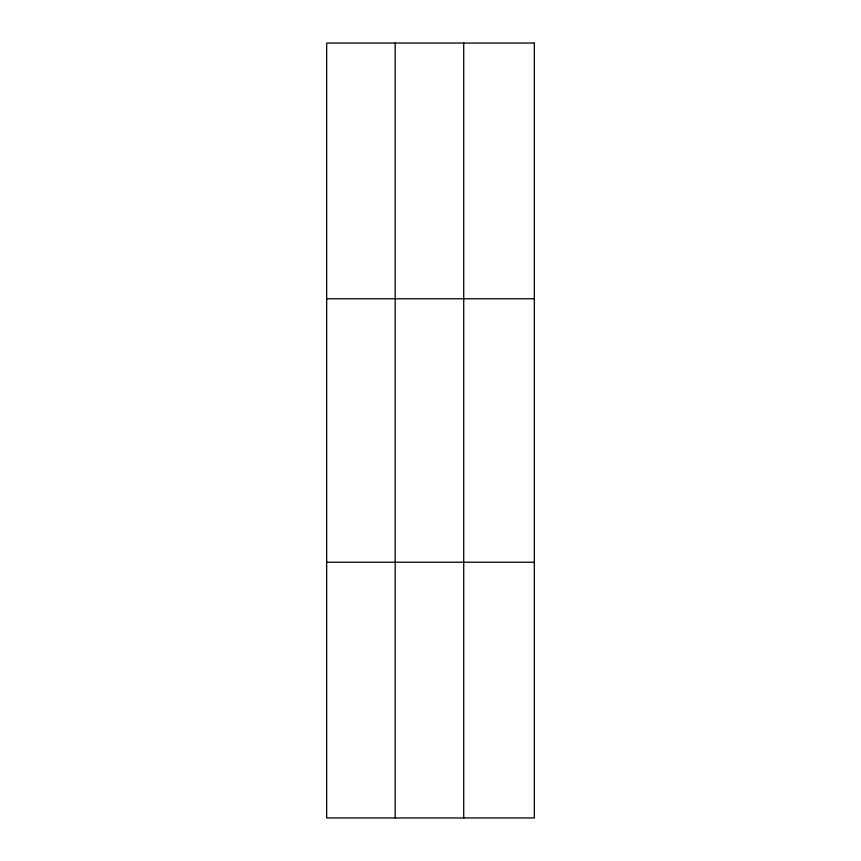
<?xml version="1.0" encoding="UTF-8"?>
<svg xmlns="http://www.w3.org/2000/svg" width="861" height="861" viewBox="0 0 861 861"><rect width="100%" height="100%" fill="white"/><g stroke="black" fill="none" stroke-linecap="round" stroke-linejoin="round"><path stroke-width="1.29" d="M395.199 43.05L395.199 817.95M463.724 43.05L463.724 817.95M326.674 298.767L534.326 298.767M326.674 562.233L534.326 562.233M534.326 43.05L534.326 817.95L326.674 817.95L326.674 43.05L534.326 43.05"/></g></svg>
